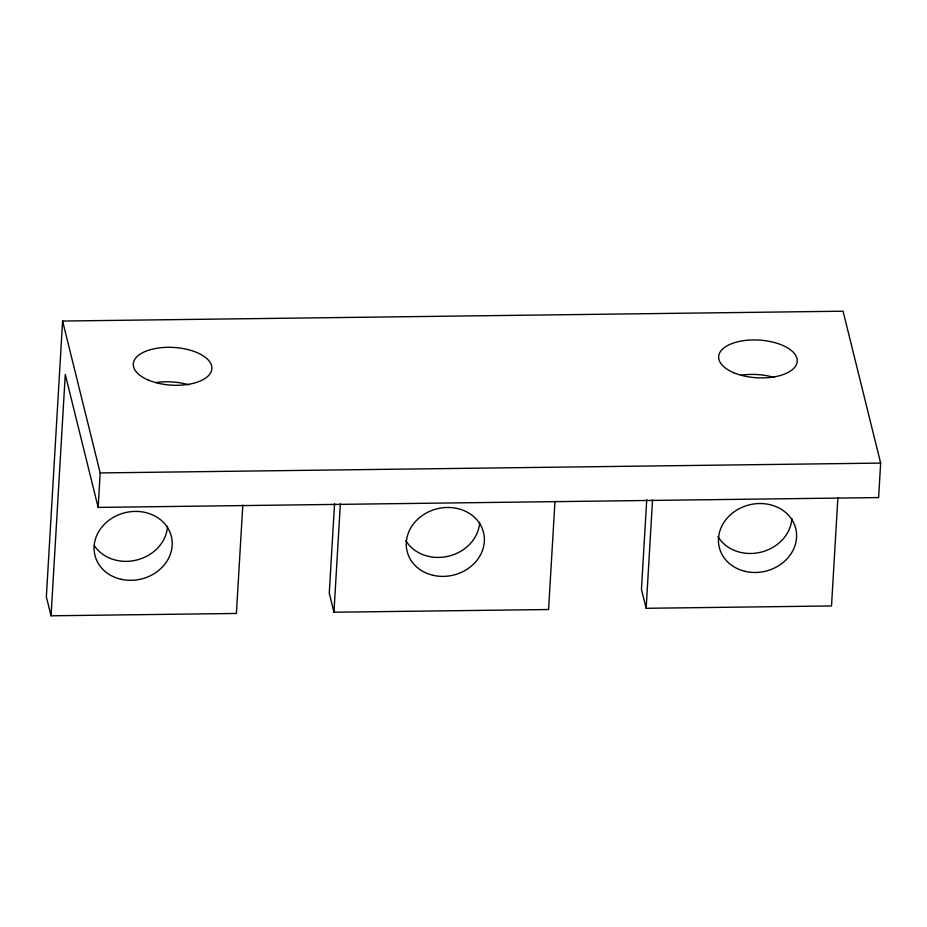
<?xml version="1.0" encoding="UTF-8"?>
<svg xmlns="http://www.w3.org/2000/svg" width="927" height="927" viewBox="0 0 927 927"><rect width="100%" height="100%" fill="white"/><g stroke="black" fill="none" stroke-linecap="round" stroke-linejoin="round"><path stroke-width="1.39" d="M51.055 615.795L65.272 374.496L98.158 507.405L878.622 497.567L880.65 463.094L843.06 311.205L62.596 321.043L46.35 596.814L51.055 615.795L236.408 613.465L242.793 505.088M98.158 507.405L100.186 472.932L62.596 321.043M334.543 503.662L329.27 593.245L333.963 612.226L548.587 609.526L554.983 501.159M333.963 612.226L340.348 503.859M646.733 499.723L641.449 589.305L646.154 608.297L831.507 605.957L837.892 497.59M646.154 608.297L652.538 499.931M100.186 472.932L880.65 463.094M741.276 375.18A39.363 18.888 3.4 0 1 774.01 377.416M155.933 382.55A39.363 18.888 3.4 0 1 188.668 384.798M167.486 526.397A39.363 34.148 -13.9 0 1 137.3 559.873A39.363 34.148 -13.9 0 1 94.334 545.632M479.665 522.457A39.363 34.148 -13.9 0 1 448.784 556.119A39.363 34.148 -13.9 0 1 405.829 540.615M791.843 518.517A39.363 34.148 -13.9 0 1 760.963 552.179A39.363 34.148 -13.9 0 1 718.019 536.675M121.101 579.294A39.363 34.148 -13.9 0 0 171.379 536.478A39.363 34.148 -13.9 0 0 106.999 521.843A39.363 34.148 -13.9 0 0 121.101 579.294M148.332 380.07A39.363 18.888 3.4 0 0 211.518 370.73A39.363 18.888 3.4 0 0 157.961 348.077A39.363 18.888 3.4 0 0 148.332 380.07M733.674 372.689A39.363 18.888 3.4 0 0 796.861 363.361A39.363 18.888 3.4 0 0 743.315 340.707A39.363 18.888 3.4 0 0 733.674 372.689M433.28 575.354A39.363 34.148 -13.9 0 0 483.558 532.538A39.363 34.148 -13.9 0 0 419.189 517.903A39.363 34.148 -13.9 0 0 433.28 575.354M745.459 571.426A39.363 34.148 -13.9 0 0 795.748 528.599A39.363 34.148 -13.9 0 0 731.368 513.975A39.363 34.148 -13.9 0 0 745.459 571.426"/></g></svg>
